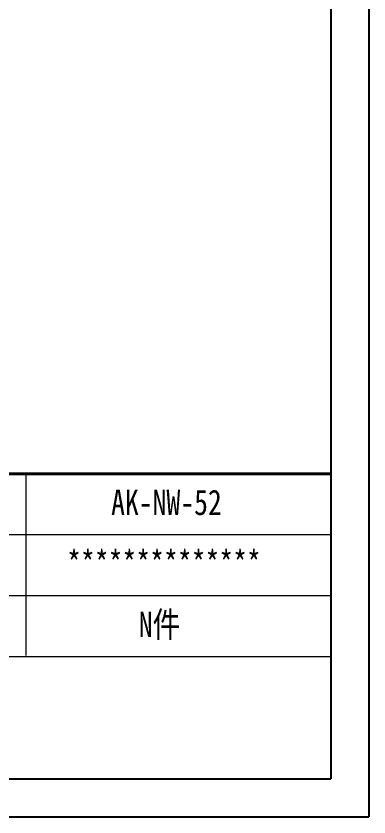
# Model space of a CAD drawing. Header units: inches. Extents: x 1848 to 4019, y 409 to 905.
# Drawn here: x 3275.2 to 3384.4, y 409.8 to 657.5 of the extents above; entities that cross this region are included whole.
import ezdxf

# ---------------------------------------------------------------- set-up
doc = ezdxf.new("R2010")
doc.units = ezdxf.units.IN
doc.layers.add('文字', color=81, linetype='Continuous')
doc.layers.add('粗实线', color=7, linetype='Continuous', lineweight=30)
doc.layers.add('细实线', color=3, linetype='Continuous', lineweight=9)
doc.styles.add('宋体', font='', dxfattribs={"width": 0.8, "height": 3.5})
doc.styles.get('宋体').set_extended_font_data('SimSun')

msp = doc.modelspace()

# ---------------------------------------------------------------- linework, layer by layer
for p, q in [((3384.387, 905.229), (3384.387, 409.797)), ((3372.591, 893.433), (3372.591, 421.593)), ((2701.835, 421.593), (3372.591, 421.593)), ((2683.705, 409.797), (3384.387, 409.797))]:
    msp.add_line(p, q)
at = {"layer": '粗实线', "color": 7, "lineweight": 40}
msp.add_line((3372.591, 515.961), (3089.487, 515.961), dxfattribs=at)
at = {"layer": '细实线', "color": 7}
for p, q in [((3278.223, 515.961), (3278.223, 459.738)), ((3372.591, 497.088), (3231.039, 497.088)), ((3372.591, 478.214), (3231.039, 478.214)), ((3372.591, 459.341), (2947.935, 459.341))]:
    msp.add_line(p, q, dxfattribs=at)

# ---------------------------------------------------------------- texts
at = {"layer": '文字', "color": 0, "char_height": 7.0776, "width": 81.82501, "attachment_point": 1, "style": '宋体'}
for s, insert in [('{\\H1.111x;AK-NW-52}', (3304.63, 511.031)), ('{\\H1.111x;**************}', (3291.016, 492.158)), ('{\\H1.111x;N件}', (3313.191, 473.284))]:
    msp.add_mtext(s, dxfattribs=dict(at, insert=insert))

doc.saveas('drawing.dxf')
